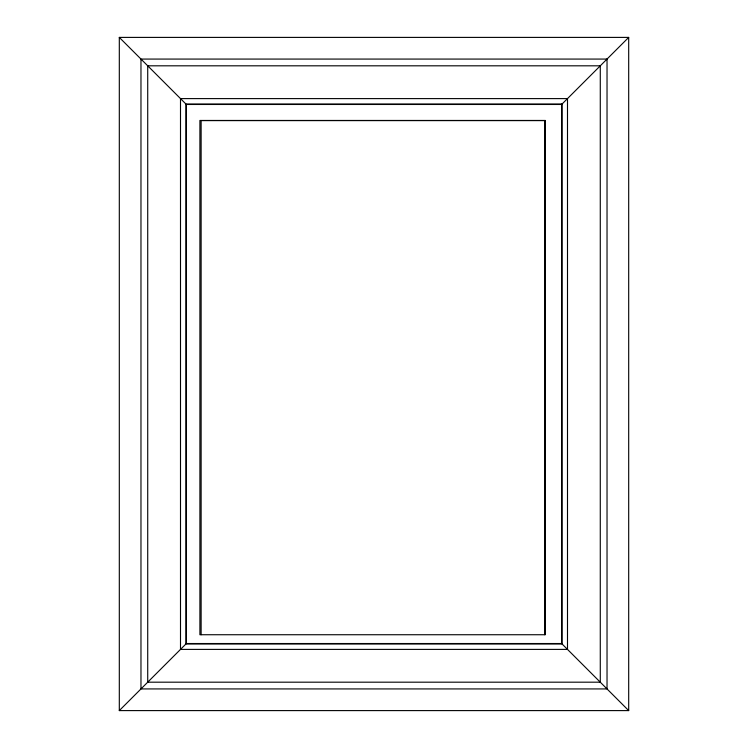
<?xml version="1.0" encoding="UTF-8"?>
<svg xmlns="http://www.w3.org/2000/svg" width="748" height="748" viewBox="0 0 748 748"><rect width="100%" height="100%" fill="white"/><g stroke="black" fill="none" stroke-linecap="round" stroke-linejoin="round"><path stroke-width="1.12" d="M628.694 710.6L561.617 643.523L561.617 104.477L628.694 37.4L119.306 37.4L119.306 710.6L628.694 710.6L628.694 37.4M119.306 710.6L186.383 643.523L186.383 104.477L119.306 37.4M186.383 104.477L561.617 104.477M186.383 643.523L561.617 643.523M544.815 634.734L544.815 120.606L201.128 120.606L201.128 634.734M607.03 59.073L140.97 59.073L140.97 688.927L607.03 688.927L607.03 59.073M600.279 65.815L147.721 65.815L147.721 682.185L600.279 682.185L600.279 65.815M567.498 98.605L180.502 98.605L180.502 649.395L567.498 649.395L567.498 98.605M562.057 104.047L185.943 104.047L185.943 643.953L562.057 643.953L562.057 104.047M545.227 120.456L199.903 120.456L199.903 634.734L545.227 634.734L545.227 120.456"/></g></svg>
